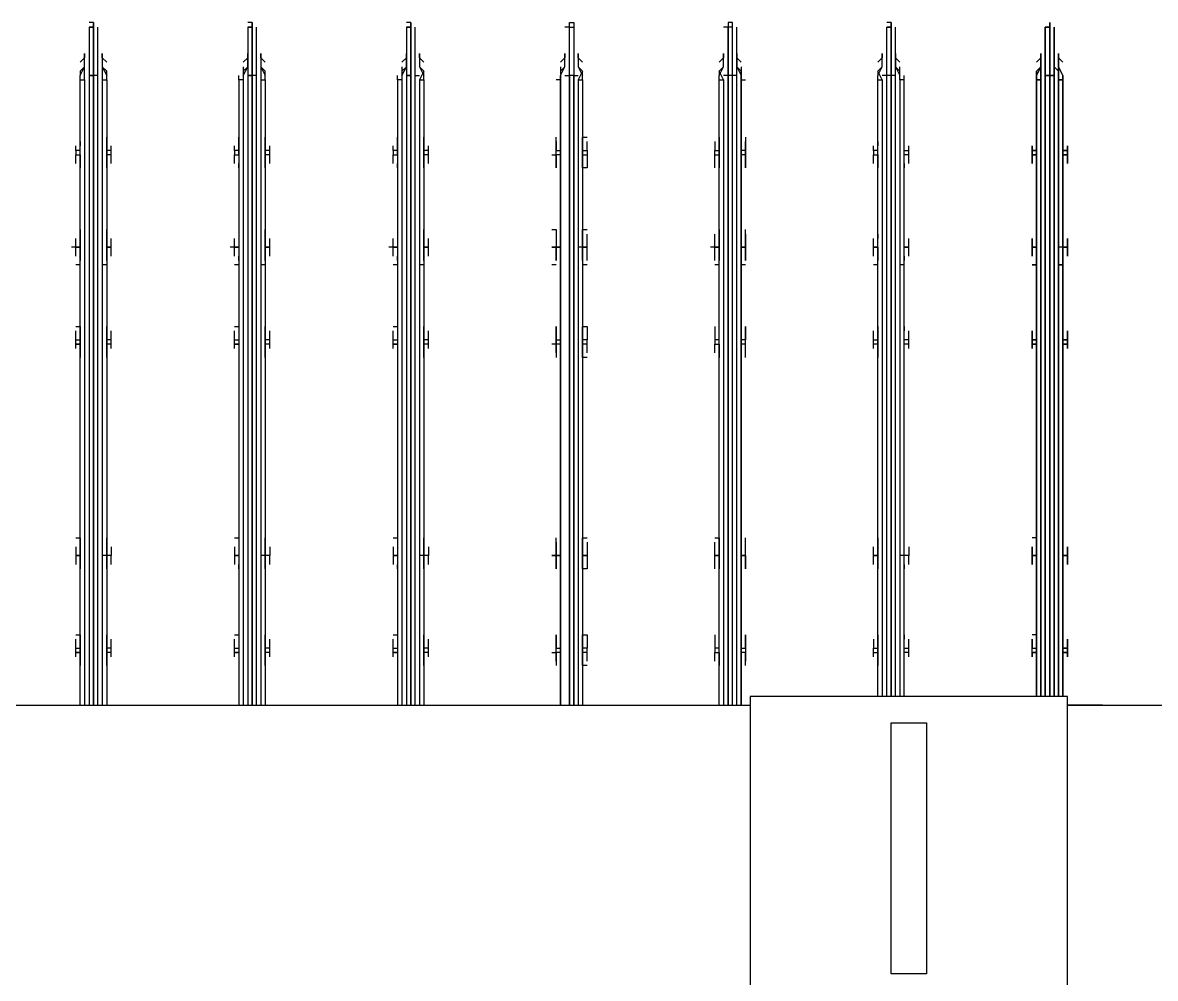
# Model space of a CAD drawing. Header units: metres. Extents: x 530797 to 531186, y 2675944 to 2676144.
# Drawn here: x 531161.4787 to 531161.8343, y 2676012.0635 to 2676012.3636 of the extents above; entities that cross this region are included whole.
import ezdxf

# ---------------------------------------------------------------- set-up
doc = ezdxf.new("R2010")
doc.units = ezdxf.units.M
doc.layers.add('IDT', color=7, linetype='Continuous')

# ---------------------------------------------------------------- blocks, each defined once
blk = doc.blocks.new('IDT')
at = {"layer": 'IDT', "color": 0, "lineweight": 25}
for p, q in [((14.34065, 14.60781), (14.34065, 14.51099)), ((14.44023, 14.51099), (14.44023, 14.60781)), ((14.38491, 14.51929), (14.38491, 14.59813)), ((14.38491, 14.59813), (14.39597, 14.59813)), ((14.39597, 14.59813), (14.39597, 14.51929)), ((14.39597, 14.51929), (14.38491, 14.51929)), ((14.34065, 14.51376), (13.87591, 14.51376)), ((14.32958, 14.51376), (14.34065, 14.51376)), ((15.02116, 14.51376), (14.44023, 14.51376)), ((14.443, 14.31735), (14.443, 14.51376)), ((14.443, 14.51376), (14.443, 14.31735)), ((14.44438, 14.51376), (14.44438, 14.31597)), ((14.44577, 14.51376), (14.44577, 14.31597)), ((14.44715, 14.31597), (14.44715, 14.51376)), ((14.44715, 14.51376), (14.44715, 14.31597)), ((14.44853, 14.31735), (14.44853, 14.51376)), ((14.44992, 14.51376), (14.44992, 14.31735)), ((14.49279, 14.31735), (14.49279, 14.51376)), ((14.49418, 14.31735), (14.49418, 14.51376)), ((14.49556, 14.31597), (14.49556, 14.51376)), ((14.49556, 14.51376), (14.49556, 14.31597)), ((14.49694, 14.31597), (14.49694, 14.51376)), ((14.49694, 14.51376), (14.49694, 14.31597)), ((14.49971, 14.31735), (14.49971, 14.51376)), ((14.49971, 14.51376), (14.49971, 14.31735)), ((14.54259, 14.31735), (14.54259, 14.51376)), ((14.54397, 14.31735), (14.54397, 14.51376)), ((14.54535, 14.51376), (14.54535, 14.31597)), ((14.54674, 14.51376), (14.54674, 14.31597)), ((14.54674, 14.31597), (14.54674, 14.51376)), ((14.54812, 14.31597), (14.54812, 14.51376)), ((14.5495, 14.31735), (14.5495, 14.51376)), ((14.55089, 14.31735), (14.55089, 14.51376)), ((14.59238, 14.31735), (14.59238, 14.51376)), ((14.59376, 14.31735), (14.59376, 14.51376)), ((14.59515, 14.51376), (14.59515, 14.31597)), ((14.59653, 14.31597), (14.59653, 14.51376)), ((14.59653, 14.51376), (14.59653, 14.31597)), ((14.59791, 14.31597), (14.59791, 14.51376)), ((14.5993, 14.31735), (14.5993, 14.51376)), ((14.60068, 14.31735), (14.60068, 14.51376)), ((14.64217, 14.31735), (14.64217, 14.51376)), ((14.64356, 14.31735), (14.64356, 14.51376)), ((14.64494, 14.51376), (14.64494, 14.31597)), ((14.64632, 14.31597), (14.64632, 14.51376)), ((14.64632, 14.51376), (14.64632, 14.31597)), ((14.64771, 14.31597), (14.64771, 14.51376)), ((14.64909, 14.31735), (14.64909, 14.51376)), ((14.65047, 14.51376), (14.65047, 14.31735)), ((14.34065, 14.51099), (14.44023, 14.51099)), ((14.34203, 14.31735), (14.34203, 14.51099)), ((14.34203, 14.51099), (14.34203, 14.31735)), ((14.34341, 14.51099), (14.34341, 14.31735)), ((14.34341, 14.31735), (14.34341, 14.51099)), ((14.3448, 14.31597), (14.3448, 14.51099)), ((14.3448, 14.51099), (14.3448, 14.31597)), ((14.34618, 14.51099), (14.34618, 14.31597)), ((14.34618, 14.31597), (14.34618, 14.51099)), ((14.34618, 14.51099), (14.34618, 14.31597)), ((14.34618, 14.31597), (14.34618, 14.51099)), ((14.34756, 14.31597), (14.34756, 14.51099)), ((14.34756, 14.51099), (14.34756, 14.31597)), ((14.34895, 14.31735), (14.34895, 14.51099)), ((14.34895, 14.51099), (14.34895, 14.31735)), ((14.35033, 14.31735), (14.35033, 14.51099)), ((14.35033, 14.51099), (14.35033, 14.31735)), ((14.39182, 14.51099), (14.39182, 14.31735)), ((14.39321, 14.31735), (14.39321, 14.51099)), ((14.39459, 14.51099), (14.39459, 14.31597)), ((14.39597, 14.51099), (14.39597, 14.31597)), ((14.39597, 14.31597), (14.39597, 14.51099)), ((14.39736, 14.51099), (14.39736, 14.31597)), ((14.39874, 14.31735), (14.39874, 14.51099)), ((14.40012, 14.51099), (14.40012, 14.31735)), ((14.34065, 14.49716), (14.34065, 14.49855)), ((14.34065, 14.49855), (14.34065, 14.49716)), ((14.34203, 14.49716), (14.34203, 14.50131)), ((14.34203, 14.50131), (14.34203, 14.49716)), ((14.34203, 14.49855), (14.34203, 14.49993)), ((14.34203, 14.49993), (14.34203, 14.49855)), ((14.35033, 14.49716), (14.35033, 14.50131)), ((14.35033, 14.50131), (14.35033, 14.49716)), ((14.35033, 14.49993), (14.35033, 14.49855)), ((14.35033, 14.49855), (14.35033, 14.49993)), ((14.35171, 14.49716), (14.35171, 14.49855)), ((14.35171, 14.49855), (14.35171, 14.49716)), ((14.39044, 14.49855), (14.39044, 14.49716)), ((14.39182, 14.50131), (14.39182, 14.49716)), ((14.39182, 14.49993), (14.39182, 14.49855)), ((14.40012, 14.49716), (14.40012, 14.50131)), ((14.40012, 14.49855), (14.40012, 14.49993)), ((14.40151, 14.49855), (14.40151, 14.49716)), ((14.44162, 14.50131), (14.44162, 14.49716)), ((14.44162, 14.49855), (14.44162, 14.49993)), ((14.44162, 14.49716), (14.44162, 14.49855)), ((14.44992, 14.49716), (14.44992, 14.50131)), ((14.4513, 14.49993), (14.4513, 14.49855)), ((14.4513, 14.49855), (14.4513, 14.49716)), ((14.49141, 14.50131), (14.49279, 14.50131)), ((14.49141, 14.49993), (14.49141, 14.49855)), ((14.49141, 14.49855), (14.49141, 14.49716)), ((14.49279, 14.50131), (14.49279, 14.49716)), ((14.50109, 14.49716), (14.50109, 14.50131)), ((14.50109, 14.49993), (14.50109, 14.49855)), ((14.50109, 14.49855), (14.50109, 14.49716)), ((14.5412, 14.49855), (14.5412, 14.49716)), ((14.54259, 14.50131), (14.54259, 14.49578)), ((14.54259, 14.49993), (14.54259, 14.49855)), ((14.55089, 14.49716), (14.55089, 14.50131)), ((14.55089, 14.49855), (14.55089, 14.49993)), ((14.55227, 14.49855), (14.55227, 14.49716)), ((14.591, 14.49855), (14.591, 14.49716)), ((14.59238, 14.50131), (14.59238, 14.49578)), ((14.59238, 14.49993), (14.59238, 14.49855)), ((14.60068, 14.49716), (14.60068, 14.50131)), ((14.60068, 14.49855), (14.60068, 14.49993)), ((14.60206, 14.49855), (14.60206, 14.49716)), ((14.64079, 14.49855), (14.64079, 14.49716)), ((14.64217, 14.50131), (14.64217, 14.49578)), ((14.64217, 14.49993), (14.64217, 14.49855)), ((14.65047, 14.49716), (14.65047, 14.50131)), ((14.65047, 14.49855), (14.65047, 14.49993)), ((14.65186, 14.49855), (14.65186, 14.49716)), ((14.34203, 14.49716), (14.34065, 14.49716)), ((14.34065, 14.49716), (14.34203, 14.49716)), ((14.34065, 14.49578), (14.34065, 14.49716)), ((14.34065, 14.49716), (14.34065, 14.49578)), ((14.34065, 14.49301), (14.34065, 14.49578)), ((14.34065, 14.49578), (14.34065, 14.49301)), ((14.34203, 14.49578), (14.34065, 14.49578)), ((14.34065, 14.49578), (14.34203, 14.49578)), ((14.34203, 14.49716), (14.34203, 14.49578)), ((14.34203, 14.49578), (14.34203, 14.49716)), ((14.34203, 14.49578), (14.34203, 14.49163)), ((14.34203, 14.49163), (14.34203, 14.49578)), ((14.35171, 14.49716), (14.35033, 14.49716)), ((14.35033, 14.49716), (14.35171, 14.49716)), ((14.35033, 14.49578), (14.35033, 14.49716)), ((14.35033, 14.49716), (14.35171, 14.49716)), ((14.35033, 14.49716), (14.35033, 14.49578)), ((14.35033, 14.49716), (14.35171, 14.49716)), ((14.35171, 14.49578), (14.35033, 14.49578)), ((14.35033, 14.49578), (14.35033, 14.49163)), ((14.35033, 14.49163), (14.35033, 14.49578)), ((14.35171, 14.49578), (14.35033, 14.49578)), ((14.35171, 14.49716), (14.35171, 14.49578)), ((14.35171, 14.49716), (14.35171, 14.49578)), ((14.35171, 14.49578), (14.35171, 14.49301)), ((14.35171, 14.49301), (14.35171, 14.49578)), ((14.39044, 14.49716), (14.39182, 14.49716)), ((14.39044, 14.49716), (14.39044, 14.49578)), ((14.39182, 14.49578), (14.39044, 14.49578)), ((14.39044, 14.49578), (14.39044, 14.49301)), ((14.39182, 14.49716), (14.39182, 14.49163)), ((14.40012, 14.49578), (14.40012, 14.49716)), ((14.40151, 14.49716), (14.40012, 14.49716)), ((14.40012, 14.49163), (14.40012, 14.49578)), ((14.40151, 14.49578), (14.40012, 14.49578)), ((14.40151, 14.49716), (14.40151, 14.49578)), ((14.40151, 14.49301), (14.40151, 14.49578)), ((14.44162, 14.49716), (14.443, 14.49716)), ((14.44162, 14.49301), (14.44162, 14.49716)), ((14.44162, 14.49578), (14.44162, 14.49716)), ((14.443, 14.49578), (14.44162, 14.49578)), ((14.44162, 14.49578), (14.44162, 14.49163)), ((14.4513, 14.49716), (14.44992, 14.49716)), ((14.4513, 14.49716), (14.44992, 14.49716)), ((14.44992, 14.49716), (14.44992, 14.49578)), ((14.44992, 14.49578), (14.4513, 14.49578)), ((14.44992, 14.49578), (14.44992, 14.49163)), ((14.4513, 14.49578), (14.4513, 14.49716)), ((14.4513, 14.49301), (14.4513, 14.49578)), ((14.49141, 14.49716), (14.49279, 14.49716)), ((14.49141, 14.49716), (14.49141, 14.49578)), ((14.49141, 14.49301), (14.49141, 14.49578)), ((14.49141, 14.49578), (14.49279, 14.49578)), ((14.49279, 14.49716), (14.49279, 14.49163)), ((14.49971, 14.49716), (14.50109, 14.49716)), ((14.50109, 14.49578), (14.49971, 14.49578)), ((14.50109, 14.49716), (14.50109, 14.49578)), ((14.50248, 14.49716), (14.50109, 14.49716)), ((14.50109, 14.49716), (14.50109, 14.49578)), ((14.50109, 14.49578), (14.50109, 14.49163)), ((14.50109, 14.49301), (14.50109, 14.49578)), ((14.5412, 14.49716), (14.54259, 14.49716)), ((14.5412, 14.49716), (14.5412, 14.49578)), ((14.5412, 14.49578), (14.54259, 14.49578)), ((14.5412, 14.49578), (14.5412, 14.49301)), ((14.54259, 14.49578), (14.54259, 14.49163)), ((14.55227, 14.49716), (14.55089, 14.49716)), ((14.55089, 14.49578), (14.55089, 14.49716)), ((14.55089, 14.49716), (14.55227, 14.49716)), ((14.55089, 14.49163), (14.55089, 14.49578)), ((14.55227, 14.49578), (14.55089, 14.49578)), ((14.55227, 14.49716), (14.55227, 14.49578)), ((14.55227, 14.49578), (14.55227, 14.49301)), ((14.591, 14.49716), (14.59238, 14.49716)), ((14.591, 14.49716), (14.591, 14.49578)), ((14.591, 14.49578), (14.59238, 14.49578)), ((14.591, 14.49578), (14.591, 14.49301)), ((14.59238, 14.49578), (14.59238, 14.49163)), ((14.60206, 14.49716), (14.60068, 14.49716)), ((14.60068, 14.49578), (14.60068, 14.49716)), ((14.60068, 14.49716), (14.60206, 14.49716)), ((14.60068, 14.49163), (14.60068, 14.49578)), ((14.60206, 14.49578), (14.60068, 14.49578)), ((14.60206, 14.49716), (14.60206, 14.49578)), ((14.60206, 14.49578), (14.60206, 14.49301)), ((14.64079, 14.49716), (14.64217, 14.49716)), ((14.64079, 14.49716), (14.64079, 14.49578)), ((14.64079, 14.49578), (14.64217, 14.49578)), ((14.64079, 14.49578), (14.64079, 14.49301)), ((14.64217, 14.49578), (14.64217, 14.49163)), ((14.65186, 14.49716), (14.65047, 14.49716)), ((14.65047, 14.49578), (14.65047, 14.49716)), ((14.65047, 14.49716), (14.65186, 14.49716)), ((14.65047, 14.49163), (14.65047, 14.49578)), ((14.65186, 14.49578), (14.65047, 14.49578)), ((14.65186, 14.49716), (14.65186, 14.49578)), ((14.65186, 14.49578), (14.65186, 14.49301)), ((14.34203, 14.49163), (14.34203, 14.49301)), ((14.34203, 14.49301), (14.34203, 14.49163)), ((14.35033, 14.49163), (14.35033, 14.49301)), ((14.35033, 14.49301), (14.35033, 14.49163)), ((14.35033, 14.49163), (14.35171, 14.49163)), ((14.39182, 14.49163), (14.39182, 14.49301)), ((14.40012, 14.49301), (14.40012, 14.49163)), ((14.44162, 14.49163), (14.44162, 14.49301)), ((14.4513, 14.49163), (14.4513, 14.49301)), ((14.49141, 14.49163), (14.49141, 14.49301)), ((14.49279, 14.49163), (14.49141, 14.49163)), ((14.50109, 14.49163), (14.50109, 14.49301)), ((14.54259, 14.49163), (14.54259, 14.49301)), ((14.55089, 14.49163), (14.55089, 14.49301)), ((14.55227, 14.49163), (14.55089, 14.49163)), ((14.59238, 14.49163), (14.59238, 14.49301)), ((14.60068, 14.49163), (14.60068, 14.49301)), ((14.60206, 14.49163), (14.60068, 14.49163)), ((14.64217, 14.49163), (14.64217, 14.49301)), ((14.65047, 14.49163), (14.65047, 14.49301)), ((14.65186, 14.49163), (14.65047, 14.49163)), ((14.34203, 14.46673), (14.34203, 14.47088)), ((14.34203, 14.47088), (14.34203, 14.4695)), ((14.34203, 14.4695), (14.34203, 14.47088)), ((14.34203, 14.47088), (14.34203, 14.46673)), ((14.35033, 14.46673), (14.35033, 14.47088)), ((14.35033, 14.47088), (14.35033, 14.4695)), ((14.35033, 14.4695), (14.35033, 14.47088)), ((14.35033, 14.47088), (14.35033, 14.46673)), ((14.39182, 14.4695), (14.39182, 14.47088)), ((14.39182, 14.47088), (14.39182, 14.46673)), ((14.40012, 14.46673), (14.40012, 14.47088)), ((14.40012, 14.47088), (14.40012, 14.4695)), ((14.44162, 14.4695), (14.44162, 14.47088)), ((14.44162, 14.47088), (14.44162, 14.46673)), ((14.44992, 14.46673), (14.44992, 14.47088)), ((14.4513, 14.47088), (14.4513, 14.4695)), ((14.49141, 14.4695), (14.49141, 14.47088)), ((14.49141, 14.47088), (14.49279, 14.47088)), ((14.49279, 14.47088), (14.49279, 14.46673)), ((14.50109, 14.46673), (14.50109, 14.47088)), ((14.50109, 14.47088), (14.50109, 14.4695)), ((14.54259, 14.4695), (14.54259, 14.47088)), ((14.54259, 14.47088), (14.54259, 14.46673)), ((14.55089, 14.46673), (14.55089, 14.47088)), ((14.55089, 14.47088), (14.55089, 14.4695)), ((14.59238, 14.4695), (14.59238, 14.47088)), ((14.59238, 14.47088), (14.59238, 14.46673)), ((14.60068, 14.46673), (14.60068, 14.47088)), ((14.60068, 14.47088), (14.60068, 14.4695)), ((14.64217, 14.4695), (14.64217, 14.47088)), ((14.64217, 14.47088), (14.64217, 14.46673)), ((14.65047, 14.46673), (14.65047, 14.47088)), ((14.65047, 14.47088), (14.65047, 14.4695)), ((14.34065, 14.46673), (14.34065, 14.4695)), ((14.34065, 14.4695), (14.34065, 14.46673)), ((14.34065, 14.46397), (14.34065, 14.46673)), ((14.34065, 14.46673), (14.34203, 14.46673)), ((14.34203, 14.46673), (14.34065, 14.46673)), ((14.34065, 14.46673), (14.34203, 14.46673)), ((14.34203, 14.46673), (14.34065, 14.46673)), ((14.34065, 14.46673), (14.34065, 14.46397)), ((14.34203, 14.4612), (14.34203, 14.46673)), ((14.34203, 14.46673), (14.34203, 14.4612)), ((14.35171, 14.46673), (14.35033, 14.46673)), ((14.35033, 14.46673), (14.35171, 14.46673)), ((14.35171, 14.46673), (14.35033, 14.46673)), ((14.35033, 14.46673), (14.35033, 14.4612)), ((14.35171, 14.46673), (14.35033, 14.46673)), ((14.35033, 14.46673), (14.35171, 14.46673)), ((14.35033, 14.46673), (14.35171, 14.46673)), ((14.35171, 14.46673), (14.35033, 14.46673)), ((14.35033, 14.46673), (14.35033, 14.4612)), ((14.35171, 14.46673), (14.35171, 14.4695)), ((14.35171, 14.4695), (14.35171, 14.46673)), ((14.35171, 14.46673), (14.35171, 14.46397)), ((14.35171, 14.46397), (14.35171, 14.46673)), ((14.39044, 14.4695), (14.39044, 14.46673)), ((14.39044, 14.46673), (14.39182, 14.46673)), ((14.39044, 14.46397), (14.39044, 14.46673)), ((14.39044, 14.46673), (14.39182, 14.46673)), ((14.39182, 14.46673), (14.39321, 14.46673)), ((14.39182, 14.46673), (14.39182, 14.4612)), ((14.40012, 14.4612), (14.40012, 14.46673)), ((14.40012, 14.46673), (14.40151, 14.46673)), ((14.40151, 14.46673), (14.40012, 14.46673)), ((14.40012, 14.46673), (14.40151, 14.46673)), ((14.40151, 14.46673), (14.40012, 14.46673)), ((14.40151, 14.4695), (14.40151, 14.46673)), ((14.40151, 14.46673), (14.40151, 14.46397)), ((14.44162, 14.46673), (14.44162, 14.4695)), ((14.443, 14.46673), (14.44162, 14.46673)), ((14.44162, 14.46673), (14.443, 14.46673)), ((14.443, 14.46673), (14.44162, 14.46673)), ((14.44162, 14.46673), (14.44162, 14.4612)), ((14.44162, 14.46673), (14.44162, 14.46397)), ((14.44992, 14.4612), (14.44992, 14.46673)), ((14.4513, 14.46673), (14.44992, 14.46673)), ((14.44992, 14.46673), (14.4513, 14.46673)), ((14.44992, 14.46673), (14.4513, 14.46673)), ((14.4513, 14.46673), (14.44992, 14.46673)), ((14.4513, 14.4695), (14.4513, 14.46673)), ((14.4513, 14.46673), (14.4513, 14.46397)), ((14.49141, 14.46673), (14.49141, 14.4695)), ((14.49141, 14.46397), (14.49141, 14.46673)), ((14.49141, 14.46673), (14.49279, 14.46673)), ((14.49279, 14.46673), (14.49141, 14.46673)), ((14.49279, 14.46673), (14.49279, 14.4612)), ((14.50109, 14.46673), (14.49971, 14.46673)), ((14.49971, 14.46673), (14.50109, 14.46673)), ((14.50109, 14.4695), (14.50109, 14.46673)), ((14.50109, 14.46397), (14.50109, 14.46673)), ((14.50109, 14.46673), (14.50248, 14.46673)), ((14.50248, 14.46673), (14.50109, 14.46673)), ((14.50109, 14.46673), (14.50109, 14.4612)), ((14.5412, 14.4695), (14.5412, 14.46673)), ((14.5412, 14.46673), (14.54259, 14.46673)), ((14.5412, 14.46397), (14.5412, 14.46673)), ((14.5412, 14.46673), (14.54259, 14.46673)), ((14.54259, 14.46673), (14.54259, 14.4612)), ((14.54259, 14.46673), (14.54397, 14.46673)), ((14.55227, 14.46673), (14.55089, 14.46673)), ((14.55089, 14.46673), (14.55227, 14.46673)), ((14.55227, 14.46673), (14.55089, 14.46673)), ((14.55089, 14.4612), (14.55089, 14.46673)), ((14.55089, 14.46673), (14.55227, 14.46673)), ((14.55227, 14.46673), (14.55227, 14.4695)), ((14.55227, 14.46397), (14.55227, 14.46673)), ((14.591, 14.4695), (14.591, 14.46673)), ((14.591, 14.46673), (14.59238, 14.46673)), ((14.591, 14.46397), (14.591, 14.46673)), ((14.591, 14.46673), (14.59238, 14.46673)), ((14.59238, 14.46673), (14.59238, 14.4612)), ((14.59238, 14.46673), (14.59376, 14.46673)), ((14.60206, 14.46673), (14.60068, 14.46673)), ((14.60068, 14.46673), (14.60206, 14.46673)), ((14.60206, 14.46673), (14.60068, 14.46673)), ((14.60068, 14.4612), (14.60068, 14.46673)), ((14.60068, 14.46673), (14.60206, 14.46673)), ((14.60206, 14.46673), (14.60206, 14.4695)), ((14.60206, 14.46397), (14.60206, 14.46673)), ((14.64079, 14.4695), (14.64079, 14.46673)), ((14.64079, 14.46673), (14.64217, 14.46673)), ((14.64079, 14.46397), (14.64079, 14.46673)), ((14.64079, 14.46673), (14.64217, 14.46673)), ((14.64217, 14.46673), (14.64217, 14.4612)), ((14.64217, 14.46673), (14.64356, 14.46673)), ((14.65186, 14.46673), (14.65047, 14.46673)), ((14.65047, 14.46673), (14.65186, 14.46673)), ((14.65186, 14.46673), (14.65047, 14.46673)), ((14.65047, 14.4612), (14.65047, 14.46673)), ((14.65047, 14.46673), (14.65186, 14.46673)), ((14.65186, 14.46673), (14.65186, 14.4695)), ((14.65186, 14.46397), (14.65186, 14.46673)), ((14.34203, 14.46258), (14.34203, 14.46397)), ((14.34203, 14.46397), (14.34203, 14.46258)), ((14.35033, 14.46397), (14.35033, 14.46258)), ((14.35033, 14.46258), (14.35033, 14.46397)), ((14.39182, 14.46397), (14.39182, 14.46258)), ((14.40012, 14.46258), (14.40012, 14.46397)), ((14.44162, 14.46397), (14.44162, 14.46258)), ((14.4513, 14.46397), (14.4513, 14.46258)), ((14.49141, 14.46258), (14.49141, 14.46397)), ((14.50109, 14.46258), (14.50109, 14.46397)), ((14.54259, 14.46397), (14.54259, 14.46258)), ((14.55089, 14.46258), (14.55089, 14.46397)), ((14.59238, 14.46397), (14.59238, 14.46258)), ((14.60068, 14.46258), (14.60068, 14.46397)), ((14.64217, 14.46397), (14.64217, 14.46258)), ((14.65047, 14.46258), (14.65047, 14.46397)), ((14.35033, 14.4612), (14.35171, 14.4612)), ((14.4513, 14.4612), (14.44992, 14.4612)), ((14.49279, 14.4612), (14.49141, 14.4612)), ((14.55227, 14.4612), (14.55089, 14.4612)), ((14.60206, 14.4612), (14.60068, 14.4612)), ((14.65186, 14.4612), (14.65047, 14.4612)), ((14.34203, 14.40034), (14.34203, 14.40449)), ((14.34203, 14.40449), (14.34203, 14.40034)), ((14.34203, 14.40172), (14.34203, 14.40311)), ((14.34203, 14.40311), (14.34203, 14.40172)), ((14.35033, 14.40034), (14.35033, 14.40449)), ((14.35033, 14.40449), (14.35033, 14.40034)), ((14.35033, 14.40311), (14.35033, 14.40172)), ((14.35033, 14.40172), (14.35033, 14.40311)), ((14.39182, 14.40449), (14.39182, 14.40034)), ((14.39182, 14.40311), (14.39182, 14.40172)), ((14.40012, 14.40034), (14.40012, 14.40449)), ((14.40012, 14.40172), (14.40012, 14.40311)), ((14.44162, 14.40449), (14.44162, 14.40034)), ((14.44162, 14.40311), (14.44162, 14.40172)), ((14.44992, 14.40034), (14.44992, 14.40449)), ((14.4513, 14.40311), (14.4513, 14.40172)), ((14.49141, 14.40449), (14.49279, 14.40449)), ((14.49141, 14.40311), (14.49141, 14.40172)), ((14.49279, 14.40449), (14.49279, 14.40034)), ((14.50109, 14.40034), (14.50109, 14.40449)), ((14.50109, 14.40311), (14.50109, 14.40172)), ((14.54259, 14.40449), (14.54259, 14.40034)), ((14.54259, 14.40311), (14.54259, 14.40172)), ((14.55089, 14.40034), (14.55089, 14.40449)), ((14.55089, 14.40172), (14.55089, 14.40311)), ((14.59238, 14.40449), (14.59238, 14.40034)), ((14.59238, 14.40311), (14.59238, 14.40172)), ((14.60068, 14.40034), (14.60068, 14.40449)), ((14.60068, 14.40172), (14.60068, 14.40311)), ((14.64217, 14.40449), (14.64217, 14.40034)), ((14.64217, 14.40311), (14.64217, 14.40172)), ((14.65047, 14.40034), (14.65047, 14.40449)), ((14.65047, 14.40172), (14.65047, 14.40311)), ((14.34065, 14.40034), (14.34065, 14.40172)), ((14.34065, 14.40172), (14.34065, 14.40034)), ((14.34065, 14.40034), (14.34065, 14.39896)), ((14.34065, 14.39896), (14.34065, 14.40034)), ((14.34203, 14.40034), (14.34065, 14.40034)), ((14.34065, 14.40034), (14.34203, 14.40034)), ((14.34065, 14.39896), (14.34203, 14.39896)), ((14.34203, 14.39896), (14.34065, 14.39896)), ((14.34065, 14.39619), (14.34065, 14.39896)), ((14.34065, 14.39896), (14.34065, 14.39619)), ((14.34203, 14.40034), (14.34203, 14.39481)), ((14.34203, 14.39896), (14.34203, 14.40034)), ((14.34203, 14.39481), (14.34203, 14.39896)), ((14.35033, 14.39481), (14.35033, 14.40034)), ((14.35033, 14.40034), (14.35033, 14.39481)), ((14.35033, 14.40034), (14.35171, 14.40034)), ((14.35171, 14.40034), (14.35033, 14.40034)), ((14.35033, 14.40034), (14.35171, 14.40034)), ((14.35171, 14.39896), (14.35033, 14.39896)), ((14.35033, 14.39896), (14.35171, 14.39896)), ((14.35171, 14.40034), (14.35171, 14.40172)), ((14.35171, 14.40172), (14.35171, 14.40034)), ((14.35171, 14.40034), (14.35171, 14.39896)), ((14.35171, 14.39896), (14.35171, 14.40034)), ((14.35171, 14.39896), (14.35171, 14.39619)), ((14.35171, 14.39619), (14.35171, 14.39896)), ((14.39044, 14.40172), (14.39044, 14.40034)), ((14.39044, 14.40034), (14.39182, 14.40034)), ((14.39044, 14.40034), (14.39044, 14.39896)), ((14.39044, 14.39896), (14.39182, 14.39896)), ((14.39044, 14.39896), (14.39044, 14.39619)), ((14.39182, 14.40034), (14.39182, 14.39481)), ((14.40012, 14.39896), (14.40012, 14.40034)), ((14.40012, 14.40034), (14.40151, 14.40034)), ((14.40012, 14.39481), (14.40012, 14.39896)), ((14.40151, 14.39896), (14.40012, 14.39896)), ((14.40151, 14.40172), (14.40151, 14.40034)), ((14.40151, 14.40034), (14.40151, 14.39896)), ((14.40151, 14.39896), (14.40151, 14.39619)), ((14.44162, 14.40172), (14.44162, 14.39896)), ((14.44162, 14.40034), (14.443, 14.40034)), ((14.44162, 14.40034), (14.44162, 14.39896)), ((14.44162, 14.39896), (14.443, 14.39896)), ((14.44162, 14.39896), (14.44162, 14.39481)), ((14.44162, 14.39619), (14.44162, 14.39896)), ((14.4513, 14.40034), (14.44992, 14.40034)), ((14.4513, 14.40034), (14.44992, 14.40034)), ((14.44992, 14.40034), (14.44992, 14.39481)), ((14.44992, 14.39896), (14.4513, 14.39896)), ((14.4513, 14.40172), (14.4513, 14.40034)), ((14.4513, 14.39896), (14.4513, 14.40034)), ((14.4513, 14.39619), (14.4513, 14.39896)), ((14.49141, 14.40172), (14.49141, 14.40034)), ((14.49141, 14.40034), (14.49279, 14.40034)), ((14.49141, 14.40034), (14.49141, 14.39896)), ((14.49141, 14.39619), (14.49141, 14.39896)), ((14.49141, 14.39896), (14.49279, 14.39896)), ((14.49279, 14.40034), (14.49279, 14.39896)), ((14.49279, 14.39896), (14.49279, 14.39481)), ((14.49971, 14.40034), (14.50109, 14.40034)), ((14.50109, 14.39896), (14.49971, 14.39896)), ((14.50109, 14.40172), (14.50109, 14.40034)), ((14.50109, 14.40034), (14.50109, 14.39896)), ((14.50109, 14.39896), (14.50109, 14.40034)), ((14.50109, 14.40034), (14.50248, 14.40034)), ((14.50109, 14.39896), (14.50109, 14.39481)), ((14.50109, 14.39619), (14.50109, 14.39896)), ((14.5412, 14.40172), (14.5412, 14.40034)), ((14.5412, 14.40034), (14.54259, 14.40034)), ((14.5412, 14.40034), (14.5412, 14.39896)), ((14.5412, 14.39896), (14.54259, 14.39896)), ((14.5412, 14.39896), (14.5412, 14.39619)), ((14.54259, 14.40034), (14.54259, 14.39481)), ((14.55227, 14.40034), (14.55089, 14.40034)), ((14.55089, 14.39896), (14.55089, 14.40034)), ((14.55089, 14.40034), (14.55227, 14.40034)), ((14.55089, 14.39481), (14.55089, 14.39896)), ((14.55227, 14.39896), (14.55089, 14.39896)), ((14.55227, 14.40172), (14.55227, 14.40034)), ((14.55227, 14.40034), (14.55227, 14.39896)), ((14.55227, 14.39896), (14.55227, 14.39619)), ((14.591, 14.40172), (14.591, 14.40034)), ((14.591, 14.40034), (14.59238, 14.40034)), ((14.591, 14.40034), (14.591, 14.39896)), ((14.591, 14.39896), (14.59238, 14.39896)), ((14.591, 14.39896), (14.591, 14.39619)), ((14.59238, 14.40034), (14.59238, 14.39481)), ((14.60206, 14.40034), (14.60068, 14.40034)), ((14.60068, 14.39896), (14.60068, 14.40034)), ((14.60068, 14.40034), (14.60206, 14.40034)), ((14.60068, 14.39481), (14.60068, 14.39896)), ((14.60206, 14.39896), (14.60068, 14.39896)), ((14.60206, 14.40172), (14.60206, 14.40034)), ((14.60206, 14.40034), (14.60206, 14.39896)), ((14.60206, 14.39896), (14.60206, 14.39619)), ((14.64079, 14.40172), (14.64079, 14.40034)), ((14.64079, 14.40034), (14.64217, 14.40034)), ((14.64079, 14.40034), (14.64079, 14.39896)), ((14.64079, 14.39896), (14.64217, 14.39896)), ((14.64079, 14.39896), (14.64079, 14.39619)), ((14.64217, 14.40034), (14.64217, 14.39481)), ((14.65186, 14.40034), (14.65047, 14.40034)), ((14.65047, 14.39896), (14.65047, 14.40034)), ((14.65047, 14.40034), (14.65186, 14.40034)), ((14.65047, 14.39481), (14.65047, 14.39896)), ((14.65186, 14.39896), (14.65047, 14.39896)), ((14.65186, 14.40172), (14.65186, 14.40034)), ((14.65186, 14.40034), (14.65186, 14.39896)), ((14.65186, 14.39896), (14.65186, 14.39619)), ((14.34203, 14.39481), (14.34203, 14.39619)), ((14.34203, 14.39619), (14.34203, 14.39481)), ((14.35033, 14.39619), (14.35033, 14.39481)), ((14.35033, 14.39481), (14.35033, 14.39619)), ((14.39182, 14.39481), (14.39182, 14.39619)), ((14.40012, 14.39619), (14.40012, 14.39481)), ((14.44162, 14.39481), (14.44162, 14.39619)), ((14.4513, 14.39481), (14.4513, 14.39619)), ((14.49141, 14.39481), (14.49141, 14.39619)), ((14.50109, 14.39481), (14.50109, 14.39619)), ((14.54259, 14.39481), (14.54259, 14.39619)), ((14.55089, 14.39481), (14.55089, 14.39619)), ((14.59238, 14.39481), (14.59238, 14.39619)), ((14.60068, 14.39481), (14.60068, 14.39619)), ((14.64217, 14.39481), (14.64217, 14.39619)), ((14.65047, 14.39481), (14.65047, 14.39619)), ((14.49279, 14.39481), (14.49141, 14.39481)), ((14.55227, 14.39481), (14.55089, 14.39481)), ((14.60206, 14.39481), (14.60068, 14.39481)), ((14.65186, 14.39481), (14.65047, 14.39481)), ((14.34341, 14.37544), (14.34203, 14.37544)), ((14.34203, 14.37544), (14.34341, 14.37544)), ((14.34203, 14.36991), (14.34203, 14.37406)), ((14.34203, 14.37406), (14.34203, 14.37268)), ((14.34203, 14.37268), (14.34203, 14.37406)), ((14.34203, 14.37406), (14.34203, 14.36991)), ((14.35171, 14.37544), (14.35033, 14.37544)), ((14.35033, 14.37544), (14.35171, 14.37544)), ((14.35033, 14.37406), (14.35033, 14.36991)), ((14.35033, 14.36991), (14.35033, 14.37406)), ((14.35033, 14.37406), (14.35033, 14.37268)), ((14.35033, 14.37268), (14.35033, 14.37406)), ((14.39182, 14.37544), (14.39321, 14.37544)), ((14.39182, 14.37268), (14.39182, 14.37406)), ((14.39182, 14.37406), (14.39182, 14.36991)), ((14.40012, 14.37544), (14.40151, 14.37544)), ((14.40012, 14.36991), (14.40012, 14.37406)), ((14.40012, 14.37406), (14.40012, 14.37268)), ((14.44162, 14.37544), (14.443, 14.37544)), ((14.44162, 14.37268), (14.44162, 14.37406)), ((14.44162, 14.37406), (14.44162, 14.36991)), ((14.44992, 14.37544), (14.4513, 14.37544)), ((14.44992, 14.36991), (14.44992, 14.37406)), ((14.4513, 14.37406), (14.4513, 14.37268)), ((14.49141, 14.37544), (14.49279, 14.37544)), ((14.49141, 14.37406), (14.49141, 14.37268)), ((14.49279, 14.37406), (14.49279, 14.36991)), ((14.50109, 14.37544), (14.50248, 14.37544)), ((14.50109, 14.36991), (14.50109, 14.37406)), ((14.50109, 14.37406), (14.50109, 14.37268)), ((14.54259, 14.37544), (14.54397, 14.37544)), ((14.54259, 14.37268), (14.54259, 14.37406)), ((14.54259, 14.37406), (14.54259, 14.36991)), ((14.55089, 14.37544), (14.55227, 14.37544)), ((14.55089, 14.36991), (14.55089, 14.37406)), ((14.55089, 14.37406), (14.55089, 14.37268)), ((14.59238, 14.37544), (14.59376, 14.37544)), ((14.59238, 14.37268), (14.59238, 14.37406)), ((14.59238, 14.37406), (14.59238, 14.36991)), ((14.60068, 14.37544), (14.60206, 14.37544)), ((14.60068, 14.36991), (14.60068, 14.37406)), ((14.60068, 14.37406), (14.60068, 14.37268)), ((14.64217, 14.37544), (14.64356, 14.37544)), ((14.64217, 14.37268), (14.64217, 14.37406)), ((14.64217, 14.37406), (14.64217, 14.36991)), ((14.65047, 14.37544), (14.65186, 14.37544)), ((14.65047, 14.36991), (14.65047, 14.37406)), ((14.65047, 14.37406), (14.65047, 14.37268)), ((14.34065, 14.36991), (14.34065, 14.37268)), ((14.34065, 14.37268), (14.34065, 14.36991)), ((14.35171, 14.36991), (14.35171, 14.37268)), ((14.35171, 14.37268), (14.35171, 14.36991)), ((14.39044, 14.37268), (14.39044, 14.36991)), ((14.40151, 14.37268), (14.40151, 14.36991)), ((14.44162, 14.36991), (14.44162, 14.37268)), ((14.4513, 14.37268), (14.4513, 14.36991)), ((14.49141, 14.37268), (14.49141, 14.36991)), ((14.50109, 14.37268), (14.50109, 14.36991)), ((14.5412, 14.37268), (14.5412, 14.36991)), ((14.55227, 14.37268), (14.55227, 14.36991)), ((14.591, 14.37268), (14.591, 14.36991)), ((14.60206, 14.37268), (14.60206, 14.36991)), ((14.64079, 14.37268), (14.64079, 14.36991)), ((14.65186, 14.37268), (14.65186, 14.36991)), ((14.34065, 14.36991), (14.34203, 14.36991)), ((14.34203, 14.36991), (14.34065, 14.36991)), ((14.34065, 14.36991), (14.34065, 14.36715)), ((14.34065, 14.36715), (14.34065, 14.36991)), ((14.34065, 14.36991), (14.34203, 14.36991)), ((14.34203, 14.36991), (14.34065, 14.36991)), ((14.34065, 14.36991), (14.34203, 14.36991)), ((14.34203, 14.36991), (14.34341, 14.36991)), ((14.34203, 14.36991), (14.34203, 14.36438)), ((14.34203, 14.36438), (14.34203, 14.36991)), ((14.34203, 14.36576), (14.34203, 14.36715)), ((14.34203, 14.36715), (14.34203, 14.36576)), ((14.35033, 14.36991), (14.35171, 14.36991)), ((14.35171, 14.36991), (14.35033, 14.36991)), ((14.35033, 14.36991), (14.35033, 14.36438)), ((14.35033, 14.36438), (14.35033, 14.36991)), ((14.35033, 14.36991), (14.35171, 14.36991)), ((14.35171, 14.36991), (14.35033, 14.36991)), ((14.35033, 14.36991), (14.35171, 14.36991)), ((14.35171, 14.36991), (14.35033, 14.36991)), ((14.35033, 14.36991), (14.35171, 14.36991)), ((14.35033, 14.36715), (14.35033, 14.36576)), ((14.35033, 14.36576), (14.35033, 14.36715)), ((14.35171, 14.36715), (14.35171, 14.36991)), ((14.35171, 14.36991), (14.35171, 14.36715)), ((14.39044, 14.36991), (14.39182, 14.36991)), ((14.39182, 14.36991), (14.39044, 14.36991)), ((14.39044, 14.36991), (14.39044, 14.36715)), ((14.39044, 14.36991), (14.39182, 14.36991)), ((14.39182, 14.36991), (14.39182, 14.36438)), ((14.39182, 14.36715), (14.39182, 14.36576)), ((14.40151, 14.36991), (14.40012, 14.36991)), ((14.40012, 14.36991), (14.40012, 14.36438)), ((14.40012, 14.36991), (14.40151, 14.36991)), ((14.40151, 14.36991), (14.40012, 14.36991)), ((14.40012, 14.36576), (14.40012, 14.36715)), ((14.40151, 14.36991), (14.40151, 14.36715)), ((14.44162, 14.36715), (14.44162, 14.36991)), ((14.44162, 14.36991), (14.443, 14.36991)), ((14.443, 14.36991), (14.44162, 14.36991)), ((14.44162, 14.36991), (14.44162, 14.36438)), ((14.443, 14.36991), (14.44162, 14.36991)), ((14.44162, 14.36991), (14.443, 14.36991)), ((14.44162, 14.36576), (14.44162, 14.36715)), ((14.44992, 14.36438), (14.44992, 14.36991)), ((14.44992, 14.36991), (14.4513, 14.36991)), ((14.4513, 14.36991), (14.44992, 14.36991)), ((14.4513, 14.36991), (14.44992, 14.36991)), ((14.44992, 14.36991), (14.4513, 14.36991)), ((14.4513, 14.36991), (14.4513, 14.36715)), ((14.4513, 14.36991), (14.45268, 14.36991)), ((14.4513, 14.36715), (14.4513, 14.36576)), ((14.49141, 14.36991), (14.49279, 14.36991)), ((14.49141, 14.36991), (14.49279, 14.36991)), ((14.49279, 14.36991), (14.49141, 14.36991)), ((14.49141, 14.36991), (14.49141, 14.36715)), ((14.49141, 14.36715), (14.49141, 14.36576)), ((14.49279, 14.36991), (14.49279, 14.36438)), ((14.49279, 14.36991), (14.49418, 14.36991)), ((14.50109, 14.36991), (14.49971, 14.36991)), ((14.49971, 14.36991), (14.50109, 14.36991)), ((14.50109, 14.36438), (14.50109, 14.36991)), ((14.50109, 14.36991), (14.50248, 14.36991)), ((14.50248, 14.36991), (14.50109, 14.36991)), ((14.50109, 14.36991), (14.50248, 14.36991)), ((14.50109, 14.36715), (14.50109, 14.36991)), ((14.50109, 14.36576), (14.50109, 14.36715)), ((14.5412, 14.36991), (14.54259, 14.36991)), ((14.54259, 14.36991), (14.5412, 14.36991)), ((14.5412, 14.36991), (14.5412, 14.36715)), ((14.54259, 14.36991), (14.54259, 14.36438)), ((14.54259, 14.36715), (14.54259, 14.36576)), ((14.55089, 14.36438), (14.55089, 14.36991)), ((14.55089, 14.36991), (14.55227, 14.36991)), ((14.55227, 14.36991), (14.55089, 14.36991)), ((14.55227, 14.36991), (14.55089, 14.36991)), ((14.55089, 14.36991), (14.55227, 14.36991)), ((14.55089, 14.36576), (14.55089, 14.36715)), ((14.55227, 14.36991), (14.55227, 14.36715)), ((14.55227, 14.36991), (14.55365, 14.36991)), ((14.591, 14.36991), (14.59238, 14.36991)), ((14.59238, 14.36991), (14.591, 14.36991)), ((14.591, 14.36991), (14.591, 14.36715)), ((14.59238, 14.36991), (14.59238, 14.36438)), ((14.59238, 14.36715), (14.59238, 14.36576)), ((14.60068, 14.36438), (14.60068, 14.36991)), ((14.60068, 14.36991), (14.60206, 14.36991)), ((14.60206, 14.36991), (14.60068, 14.36991)), ((14.60206, 14.36991), (14.60068, 14.36991)), ((14.60068, 14.36991), (14.60206, 14.36991)), ((14.60068, 14.36576), (14.60068, 14.36715)), ((14.60206, 14.36991), (14.60206, 14.36715)), ((14.60206, 14.36991), (14.60344, 14.36991)), ((14.64079, 14.36991), (14.64217, 14.36991)), ((14.64217, 14.36991), (14.64079, 14.36991)), ((14.64079, 14.36991), (14.64079, 14.36715)), ((14.64217, 14.36991), (14.64217, 14.36438)), ((14.64217, 14.36715), (14.64217, 14.36576)), ((14.65047, 14.36438), (14.65047, 14.36991)), ((14.65047, 14.36991), (14.65186, 14.36991)), ((14.65186, 14.36991), (14.65047, 14.36991)), ((14.65186, 14.36991), (14.65047, 14.36991)), ((14.65047, 14.36991), (14.65186, 14.36991)), ((14.65047, 14.36576), (14.65047, 14.36715)), ((14.65186, 14.36991), (14.65186, 14.36715)), ((14.65186, 14.36991), (14.65324, 14.36991)), ((14.49279, 14.36438), (14.49141, 14.36438)), ((14.50248, 14.36438), (14.50109, 14.36438)), ((14.34065, 14.34087), (14.34065, 14.34363)), ((14.34065, 14.34363), (14.34065, 14.34087)), ((14.34203, 14.34087), (14.34203, 14.34502)), ((14.34203, 14.34502), (14.34203, 14.34363)), ((14.34203, 14.34363), (14.34203, 14.34502)), ((14.34203, 14.34502), (14.34203, 14.34087)), ((14.35033, 14.34087), (14.35033, 14.34502)), ((14.35033, 14.34502), (14.35033, 14.34363)), ((14.35033, 14.34363), (14.35033, 14.34502)), ((14.35033, 14.34502), (14.35033, 14.34087)), ((14.35171, 14.34087), (14.35171, 14.34363)), ((14.35171, 14.34363), (14.35171, 14.34087)), ((14.39044, 14.34363), (14.39044, 14.34087)), ((14.39182, 14.34363), (14.39182, 14.34502)), ((14.39182, 14.34502), (14.39182, 14.34087)), ((14.40012, 14.34087), (14.40012, 14.34502)), ((14.40012, 14.34502), (14.40012, 14.34363)), ((14.40151, 14.34363), (14.40151, 14.34087)), ((14.44162, 14.34363), (14.44162, 14.34502)), ((14.44162, 14.34502), (14.44162, 14.34087)), ((14.44162, 14.33948), (14.44162, 14.34363)), ((14.44992, 14.34087), (14.44992, 14.34502)), ((14.4513, 14.34502), (14.4513, 14.34363)), ((14.4513, 14.34363), (14.4513, 14.34087)), ((14.49141, 14.34363), (14.49141, 14.34502)), ((14.49141, 14.34502), (14.49279, 14.34502)), ((14.49141, 14.34087), (14.49141, 14.34363)), ((14.49279, 14.34502), (14.49279, 14.34087)), ((14.50109, 14.34087), (14.50109, 14.34502)), ((14.50109, 14.34502), (14.50109, 14.34363)), ((14.50109, 14.34363), (14.50109, 14.34087)), ((14.5412, 14.34363), (14.5412, 14.34087)), ((14.54259, 14.34363), (14.54259, 14.34502)), ((14.54259, 14.34502), (14.54259, 14.33948)), ((14.55089, 14.34087), (14.55089, 14.34502)), ((14.55089, 14.34502), (14.55089, 14.34363)), ((14.55227, 14.34363), (14.55227, 14.34087)), ((14.591, 14.34363), (14.591, 14.34087)), ((14.59238, 14.34363), (14.59238, 14.34502)), ((14.59238, 14.34502), (14.59238, 14.33948)), ((14.60068, 14.34087), (14.60068, 14.34502)), ((14.60068, 14.34502), (14.60068, 14.34363)), ((14.60206, 14.34363), (14.60206, 14.34087)), ((14.64079, 14.34363), (14.64079, 14.34087)), ((14.64217, 14.34363), (14.64217, 14.34502)), ((14.64217, 14.34502), (14.64217, 14.33948)), ((14.65047, 14.34087), (14.65047, 14.34502)), ((14.65047, 14.34502), (14.65047, 14.34363)), ((14.65186, 14.34363), (14.65186, 14.34087)), ((14.34065, 14.33948), (14.34065, 14.34087)), ((14.34065, 14.34087), (14.34065, 14.33948)), ((14.34203, 14.34087), (14.34065, 14.34087)), ((14.34065, 14.34087), (14.34203, 14.34087)), ((14.34203, 14.33948), (14.34065, 14.33948)), ((14.34065, 14.33948), (14.34203, 14.33948)), ((14.34065, 14.3381), (14.34065, 14.33948)), ((14.34065, 14.33948), (14.34065, 14.3381)), ((14.34203, 14.34087), (14.34203, 14.33948)), ((14.34203, 14.33948), (14.34203, 14.34087)), ((14.34203, 14.33533), (14.34203, 14.33948)), ((14.34203, 14.33948), (14.34203, 14.33533)), ((14.35171, 14.34087), (14.35033, 14.34087)), ((14.35033, 14.34087), (14.35171, 14.34087)), ((14.35171, 14.34087), (14.35033, 14.34087)), ((14.35033, 14.34087), (14.35033, 14.33533)), ((14.35033, 14.33533), (14.35033, 14.34087)), ((14.35033, 14.34087), (14.35171, 14.34087)), ((14.35033, 14.33948), (14.35171, 14.33948)), ((14.35171, 14.33948), (14.35033, 14.33948)), ((14.35171, 14.33948), (14.35171, 14.34087)), ((14.35171, 14.34087), (14.35171, 14.33948)), ((14.35171, 14.3381), (14.35171, 14.33948)), ((14.35171, 14.33948), (14.35171, 14.3381)), ((14.39044, 14.34087), (14.39182, 14.34087)), ((14.39044, 14.34087), (14.39044, 14.33948)), ((14.39182, 14.33948), (14.39044, 14.33948)), ((14.39044, 14.33948), (14.39044, 14.3381)), ((14.39182, 14.34087), (14.39182, 14.33948)), ((14.39182, 14.33948), (14.39182, 14.33533)), ((14.40151, 14.34087), (14.40012, 14.34087)), ((14.40151, 14.34087), (14.40012, 14.34087)), ((14.40012, 14.34087), (14.40012, 14.33948)), ((14.40012, 14.33948), (14.40151, 14.33948)), ((14.40012, 14.33948), (14.40012, 14.33533)), ((14.40151, 14.33948), (14.40151, 14.34087)), ((14.40151, 14.33948), (14.40151, 14.3381)), ((14.44162, 14.34087), (14.443, 14.34087)), ((14.44162, 14.34087), (14.44162, 14.33948)), ((14.44162, 14.33533), (14.44162, 14.33948)), ((14.44162, 14.33948), (14.443, 14.33948)), ((14.44162, 14.33948), (14.44162, 14.3381)), ((14.44992, 14.33948), (14.44992, 14.34087)), ((14.4513, 14.34087), (14.44992, 14.34087)), ((14.44992, 14.33533), (14.44992, 14.33948)), ((14.4513, 14.33948), (14.44992, 14.33948)), ((14.4513, 14.34087), (14.4513, 14.33948)), ((14.4513, 14.3381), (14.4513, 14.33948)), ((14.49279, 14.34087), (14.49141, 14.34087)), ((14.49141, 14.33948), (14.49141, 14.34087)), ((14.49141, 14.33948), (14.49141, 14.3381)), ((14.49279, 14.33948), (14.49141, 14.33948)), ((14.49279, 14.34087), (14.49279, 14.33533)), ((14.49971, 14.34087), (14.50109, 14.34087)), ((14.50109, 14.33948), (14.49971, 14.33948)), ((14.50109, 14.34087), (14.50109, 14.33948)), ((14.50248, 14.34087), (14.50109, 14.34087)), ((14.50109, 14.34087), (14.50109, 14.33948)), ((14.50109, 14.33948), (14.50109, 14.33533)), ((14.50109, 14.3381), (14.50109, 14.33948)), ((14.5412, 14.34087), (14.54259, 14.34087)), ((14.5412, 14.34087), (14.5412, 14.33948)), ((14.5412, 14.33948), (14.54259, 14.33948)), ((14.5412, 14.33948), (14.5412, 14.3381)), ((14.54259, 14.33948), (14.54259, 14.33533)), ((14.55227, 14.34087), (14.55089, 14.34087)), ((14.55227, 14.34087), (14.55089, 14.34087)), ((14.55089, 14.34087), (14.55089, 14.33533)), ((14.55089, 14.33948), (14.55227, 14.33948)), ((14.55227, 14.33948), (14.55227, 14.34087)), ((14.55227, 14.33948), (14.55227, 14.3381)), ((14.591, 14.34087), (14.59238, 14.34087)), ((14.591, 14.34087), (14.591, 14.33948)), ((14.591, 14.33948), (14.59238, 14.33948)), ((14.591, 14.33948), (14.591, 14.3381)), ((14.59238, 14.33948), (14.59238, 14.33533)), ((14.60206, 14.34087), (14.60068, 14.34087)), ((14.60206, 14.34087), (14.60068, 14.34087)), ((14.60068, 14.34087), (14.60068, 14.33533)), ((14.60068, 14.33948), (14.60206, 14.33948)), ((14.60206, 14.33948), (14.60206, 14.34087)), ((14.60206, 14.33948), (14.60206, 14.3381)), ((14.64079, 14.34087), (14.64217, 14.34087)), ((14.64079, 14.34087), (14.64079, 14.33948)), ((14.64079, 14.33948), (14.64217, 14.33948)), ((14.64079, 14.33948), (14.64079, 14.3381)), ((14.64217, 14.33948), (14.64217, 14.33533)), ((14.65186, 14.34087), (14.65047, 14.34087)), ((14.65186, 14.34087), (14.65047, 14.34087)), ((14.65047, 14.34087), (14.65047, 14.33533)), ((14.65047, 14.33948), (14.65186, 14.33948)), ((14.65186, 14.33948), (14.65186, 14.34087)), ((14.65186, 14.33948), (14.65186, 14.3381)), ((14.34203, 14.33672), (14.34203, 14.3381)), ((14.34203, 14.3381), (14.34203, 14.33672)), ((14.35033, 14.3381), (14.35033, 14.33672)), ((14.35033, 14.33672), (14.35033, 14.3381)), ((14.39182, 14.3381), (14.39182, 14.33672)), ((14.40012, 14.33672), (14.40012, 14.3381)), ((14.44162, 14.3381), (14.44162, 14.33672)), ((14.4513, 14.33672), (14.4513, 14.3381)), ((14.49141, 14.3381), (14.49141, 14.33672)), ((14.49279, 14.33533), (14.49141, 14.33533)), ((14.50109, 14.33672), (14.50109, 14.3381)), ((14.54259, 14.3381), (14.54259, 14.33672)), ((14.55089, 14.33672), (14.55089, 14.3381)), ((14.59238, 14.3381), (14.59238, 14.33672)), ((14.60068, 14.33672), (14.60068, 14.3381)), ((14.64217, 14.3381), (14.64217, 14.33672)), ((14.65047, 14.33672), (14.65047, 14.3381)), ((14.34203, 14.31597), (14.34203, 14.31735)), ((14.34203, 14.31735), (14.34341, 14.31735)), ((14.34341, 14.31735), (14.34203, 14.31735)), ((14.34203, 14.31735), (14.34203, 14.31597)), ((14.34341, 14.31735), (14.34341, 14.3132)), ((14.34341, 14.3132), (14.34341, 14.31735)), ((14.35033, 14.31735), (14.34895, 14.31735)), ((14.34895, 14.31735), (14.34895, 14.3132)), ((14.34895, 14.3132), (14.34895, 14.31735)), ((14.34895, 14.31735), (14.35033, 14.31735)), ((14.35033, 14.31597), (14.35033, 14.31735)), ((14.35033, 14.31735), (14.35033, 14.31597)), ((14.39182, 14.31735), (14.39321, 14.31735)), ((14.39182, 14.31735), (14.39182, 14.31597)), ((14.39321, 14.31735), (14.39321, 14.3132)), ((14.40012, 14.31735), (14.39874, 14.31735)), ((14.39874, 14.31735), (14.40012, 14.31459)), ((14.40012, 14.31735), (14.40012, 14.31597)), ((14.443, 14.31735), (14.44162, 14.31735)), ((14.443, 14.3132), (14.443, 14.31735)), ((14.443, 14.31735), (14.443, 14.31597)), ((14.44992, 14.31735), (14.44853, 14.31735)), ((14.44853, 14.31735), (14.44992, 14.31459)), ((14.44992, 14.31735), (14.44992, 14.31597)), ((14.49279, 14.31459), (14.49418, 14.31735)), ((14.49418, 14.31735), (14.49279, 14.31735)), ((14.49279, 14.31735), (14.49279, 14.31597)), ((14.49971, 14.31735), (14.50109, 14.31735)), ((14.49971, 14.3132), (14.49971, 14.31735)), ((14.49971, 14.31735), (14.49971, 14.31597)), ((14.54259, 14.31459), (14.54397, 14.31735)), ((14.54397, 14.31735), (14.54259, 14.31735)), ((14.54259, 14.31735), (14.54259, 14.31597)), ((14.5495, 14.3132), (14.5495, 14.31735)), ((14.5495, 14.31735), (14.55089, 14.31735)), ((14.55089, 14.31735), (14.55089, 14.31597)), ((14.59376, 14.31735), (14.59238, 14.31735)), ((14.59238, 14.31735), (14.59238, 14.31597)), ((14.59376, 14.3132), (14.59376, 14.31735)), ((14.5993, 14.3132), (14.5993, 14.31735)), ((14.5993, 14.31735), (14.60068, 14.31735)), ((14.60068, 14.31735), (14.60068, 14.31597)), ((14.64356, 14.31735), (14.64217, 14.31735)), ((14.64217, 14.31735), (14.64217, 14.31597)), ((14.64356, 14.3132), (14.64356, 14.31735)), ((14.65047, 14.31735), (14.64909, 14.31735)), ((14.64909, 14.31735), (14.64909, 14.3132)), ((14.65047, 14.31735), (14.65047, 14.31597)), ((14.34203, 14.31597), (14.34341, 14.3132)), ((14.34341, 14.3132), (14.34203, 14.31597)), ((14.34341, 14.31459), (14.34341, 14.31597)), ((14.34341, 14.31597), (14.34341, 14.31459)), ((14.3448, 14.3132), (14.34341, 14.31459)), ((14.34341, 14.31459), (14.3448, 14.3132)), ((14.34618, 14.31597), (14.3448, 14.31597)), ((14.3448, 14.31597), (14.34618, 14.31597)), ((14.3448, 14.31597), (14.3448, 14.30075)), ((14.3448, 14.30075), (14.3448, 14.31597)), ((14.34756, 14.31597), (14.34618, 14.31597)), ((14.34618, 14.31597), (14.34756, 14.31597)), ((14.34618, 14.31597), (14.34756, 14.31597)), ((14.34618, 14.31597), (14.34618, 14.29937)), ((14.34618, 14.29937), (14.34618, 14.31597)), ((14.34618, 14.31597), (14.34756, 14.31597)), ((14.34618, 14.31597), (14.34618, 14.29937)), ((14.34618, 14.29937), (14.34618, 14.31597)), ((14.34756, 14.30075), (14.34756, 14.31597)), ((14.34756, 14.31597), (14.34756, 14.30075)), ((14.35033, 14.31597), (14.34895, 14.3132)), ((14.34895, 14.3132), (14.35033, 14.31597)), ((14.34895, 14.3132), (14.35033, 14.31459)), ((14.35033, 14.31459), (14.34895, 14.3132)), ((14.35033, 14.31459), (14.35033, 14.31597)), ((14.35033, 14.31597), (14.35033, 14.31459)), ((14.39459, 14.3132), (14.39321, 14.31597)), ((14.39321, 14.31597), (14.39321, 14.31459)), ((14.39321, 14.31459), (14.39459, 14.3132)), ((14.39459, 14.31597), (14.39597, 14.31597)), ((14.39459, 14.31597), (14.39459, 14.30075)), ((14.39597, 14.31597), (14.39736, 14.31597)), ((14.39597, 14.31597), (14.39597, 14.29937)), ((14.39597, 14.29937), (14.39597, 14.31597)), ((14.39736, 14.31597), (14.39874, 14.31597)), ((14.39736, 14.31597), (14.39736, 14.30075)), ((14.40012, 14.31597), (14.39874, 14.3132)), ((14.40012, 14.31459), (14.39874, 14.3132)), ((14.39874, 14.3132), (14.40012, 14.31459)), ((14.40012, 14.31459), (14.40012, 14.31597)), ((14.44438, 14.3132), (14.443, 14.31597)), ((14.443, 14.31597), (14.443, 14.31459)), ((14.443, 14.31459), (14.44438, 14.3132)), ((14.44438, 14.31597), (14.44577, 14.31597)), ((14.44438, 14.31597), (14.44438, 14.30075)), ((14.44577, 14.31597), (14.44577, 14.29937)), ((14.44577, 14.31597), (14.44715, 14.31597)), ((14.44715, 14.29937), (14.44715, 14.31597)), ((14.44715, 14.31597), (14.44853, 14.31597)), ((14.44715, 14.31597), (14.44715, 14.30075)), ((14.44992, 14.31597), (14.44853, 14.3132)), ((14.44992, 14.31459), (14.44853, 14.3132)), ((14.44853, 14.3132), (14.44992, 14.31459)), ((14.44992, 14.31459), (14.44992, 14.31597)), ((14.49418, 14.3132), (14.49279, 14.31597)), ((14.49279, 14.31597), (14.49279, 14.31459)), ((14.49279, 14.31459), (14.49418, 14.3132)), ((14.49418, 14.3132), (14.49279, 14.31459)), ((14.49556, 14.31597), (14.49418, 14.31597)), ((14.49556, 14.29937), (14.49556, 14.31597)), ((14.49556, 14.31597), (14.49694, 14.31597)), ((14.49556, 14.30075), (14.49556, 14.31597)), ((14.49694, 14.31597), (14.49694, 14.29937)), ((14.49833, 14.31597), (14.49694, 14.31597)), ((14.49694, 14.31597), (14.49694, 14.30075)), ((14.49971, 14.31597), (14.49833, 14.3132)), ((14.49833, 14.3132), (14.49971, 14.31459)), ((14.49971, 14.31459), (14.49971, 14.31597)), ((14.54397, 14.3132), (14.54259, 14.31597)), ((14.54259, 14.31597), (14.54259, 14.31459)), ((14.54259, 14.31459), (14.54397, 14.3132)), ((14.54397, 14.3132), (14.54259, 14.31459)), ((14.54535, 14.31597), (14.54397, 14.31597)), ((14.54535, 14.31597), (14.54535, 14.30075)), ((14.54812, 14.31597), (14.54674, 14.31597)), ((14.54674, 14.31597), (14.54812, 14.31597)), ((14.54674, 14.31597), (14.54674, 14.29937)), ((14.54674, 14.29937), (14.54674, 14.31597)), ((14.54812, 14.30075), (14.54812, 14.31597)), ((14.5495, 14.31597), (14.54812, 14.3132)), ((14.54812, 14.3132), (14.5495, 14.31459)), ((14.5495, 14.31459), (14.5495, 14.31597)), ((14.59376, 14.3132), (14.59238, 14.31597)), ((14.59238, 14.31597), (14.59238, 14.31459)), ((14.59238, 14.31459), (14.59376, 14.3132)), ((14.59515, 14.31597), (14.59653, 14.31597)), ((14.59515, 14.31597), (14.59515, 14.30075)), ((14.59791, 14.31597), (14.59653, 14.31597)), ((14.59653, 14.31597), (14.59791, 14.31597)), ((14.59653, 14.31597), (14.59653, 14.29937)), ((14.59653, 14.29937), (14.59653, 14.31597)), ((14.59791, 14.30075), (14.59791, 14.31597)), ((14.5993, 14.31597), (14.59791, 14.3132)), ((14.59791, 14.3132), (14.5993, 14.31459)), ((14.5993, 14.31459), (14.5993, 14.31597)), ((14.64356, 14.3132), (14.64217, 14.31597)), ((14.64217, 14.31597), (14.64217, 14.31459)), ((14.64217, 14.31459), (14.64356, 14.3132)), ((14.64494, 14.31597), (14.64632, 14.31597)), ((14.64494, 14.31597), (14.64494, 14.30075)), ((14.64771, 14.31597), (14.64632, 14.31597)), ((14.64632, 14.31597), (14.64771, 14.31597)), ((14.64632, 14.31597), (14.64632, 14.29937)), ((14.64632, 14.29937), (14.64632, 14.31597)), ((14.64771, 14.30075), (14.64771, 14.31597)), ((14.65047, 14.31597), (14.64909, 14.3132)), ((14.64909, 14.3132), (14.65047, 14.31459)), ((14.65047, 14.31459), (14.65047, 14.31597)), ((14.34341, 14.31044), (14.34203, 14.31182)), ((14.34203, 14.31182), (14.34341, 14.31044)), ((14.34341, 14.3132), (14.34341, 14.30905)), ((14.34341, 14.30905), (14.34341, 14.3132)), ((14.34341, 14.30905), (14.34341, 14.31044)), ((14.34341, 14.31044), (14.34341, 14.30905)), ((14.34895, 14.3132), (14.34895, 14.30905)), ((14.34895, 14.30905), (14.34895, 14.3132)), ((14.34895, 14.31044), (14.35033, 14.31182)), ((14.35033, 14.31182), (14.34895, 14.31044)), ((14.34895, 14.30905), (14.34895, 14.31044)), ((14.34895, 14.31044), (14.34895, 14.30905)), ((14.39321, 14.31182), (14.39459, 14.31044)), ((14.39459, 14.30905), (14.39459, 14.3132)), ((14.39459, 14.31044), (14.39459, 14.30905)), ((14.39874, 14.3132), (14.39874, 14.30905)), ((14.39874, 14.31044), (14.40012, 14.31182)), ((14.39874, 14.30905), (14.39874, 14.31044)), ((14.443, 14.31182), (14.44438, 14.31044)), ((14.44438, 14.30905), (14.44438, 14.3132)), ((14.44438, 14.31044), (14.44438, 14.30905)), ((14.44853, 14.3132), (14.44853, 14.30905)), ((14.44853, 14.31044), (14.44992, 14.31182)), ((14.44853, 14.30905), (14.44853, 14.31044)), ((14.49279, 14.31182), (14.49418, 14.31044)), ((14.49418, 14.30905), (14.49418, 14.3132)), ((14.49418, 14.31044), (14.49418, 14.30905)), ((14.49833, 14.3132), (14.49833, 14.30905)), ((14.49833, 14.31044), (14.49971, 14.31182)), ((14.49833, 14.30905), (14.49833, 14.31044)), ((14.54259, 14.31182), (14.54397, 14.31044)), ((14.54397, 14.30905), (14.54397, 14.3132)), ((14.54397, 14.31044), (14.54397, 14.30905)), ((14.54812, 14.3132), (14.54812, 14.30905)), ((14.54812, 14.31044), (14.5495, 14.31182)), ((14.54812, 14.30905), (14.54812, 14.31044)), ((14.59238, 14.31182), (14.59376, 14.31044)), ((14.59376, 14.30905), (14.59376, 14.3132)), ((14.59376, 14.31044), (14.59376, 14.30905)), ((14.59791, 14.3132), (14.59791, 14.30905)), ((14.59791, 14.31044), (14.5993, 14.31182)), ((14.59791, 14.30905), (14.59791, 14.31044)), ((14.64217, 14.31182), (14.64356, 14.31044)), ((14.64356, 14.30905), (14.64356, 14.3132)), ((14.64356, 14.31044), (14.64356, 14.30905)), ((14.64909, 14.3132), (14.64909, 14.30905)), ((14.64909, 14.31044), (14.65047, 14.31182)), ((14.64909, 14.30905), (14.64909, 14.31044)), ((14.34756, 14.30075), (14.34618, 14.30075)), ((14.34618, 14.30075), (14.34756, 14.30075)), ((14.34756, 14.30075), (14.34618, 14.30075)), ((14.34618, 14.30075), (14.34756, 14.30075)), ((14.39736, 14.30075), (14.39597, 14.30075)), ((14.39597, 14.30075), (14.39736, 14.30075)), ((14.39597, 14.29937), (14.39736, 14.29937)), ((14.44577, 14.30075), (14.44715, 14.30075)), ((14.44577, 14.29937), (14.44715, 14.29937)), ((14.44715, 14.30075), (14.44853, 14.30075)), ((14.49694, 14.30075), (14.49556, 14.30075)), ((14.49694, 14.29937), (14.49556, 14.29937)), ((14.49694, 14.30075), (14.49833, 14.30075)), ((14.54812, 14.30075), (14.54674, 14.30075)), ((14.54674, 14.30075), (14.54812, 14.30075)), ((14.54674, 14.29937), (14.54812, 14.29937)), ((14.59791, 14.30075), (14.59653, 14.30075)), ((14.59653, 14.30075), (14.59791, 14.30075)), ((14.59653, 14.29937), (14.59791, 14.29937)), ((14.64771, 14.30075), (14.64632, 14.30075)), ((14.64632, 14.30075), (14.64771, 14.30075)), ((14.64632, 14.29937), (14.64771, 14.29937))]:
    blk.add_line(p, q, dxfattribs=at)

msp = doc.modelspace()

# ---------------------------------------------------------------- block references
at = {"layer": 'IDT', "color": 8, "rotation": 180}
msp.add_blockref('IDT', (531176.14728, 2676026.66297), dxfattribs=at)

doc.saveas('drawing.dxf')
